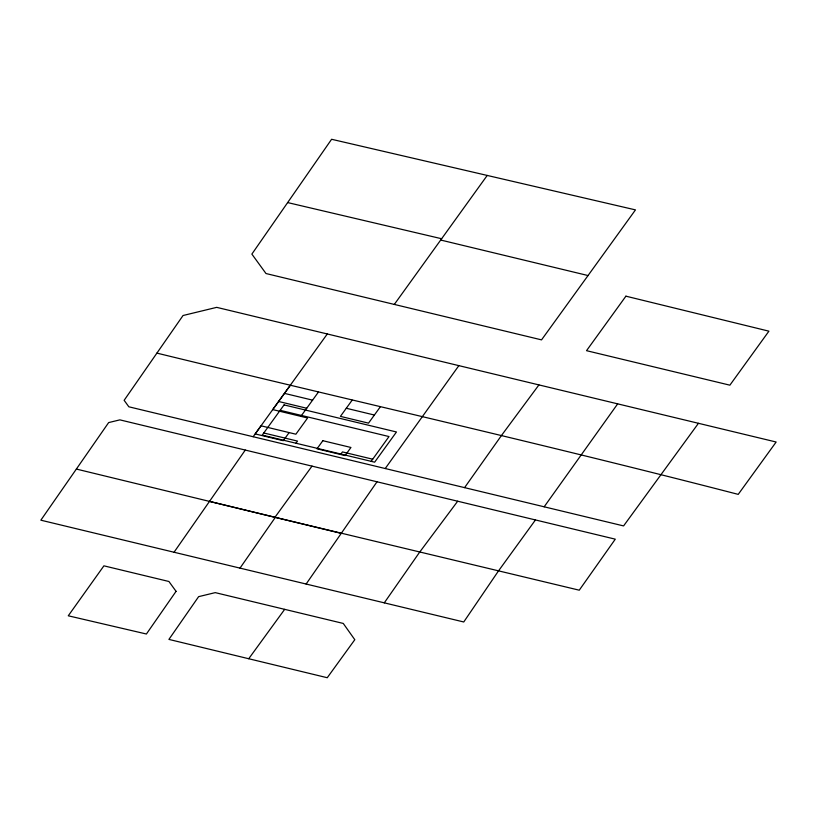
<?xml version="1.0" encoding="UTF-8"?>
<svg xmlns="http://www.w3.org/2000/svg" width="817" height="817" viewBox="0 0 817 817"><rect width="100%" height="100%" fill="white"/><g stroke="black" fill="none" stroke-linecap="round" stroke-linejoin="round"><path stroke-width="1.23" d="M306.109 584.053L377.015 481.785M156.905 353.118L124.143 400.31L128.841 406.795L623.585 525.923L698.453 423.298L776.15 442.017L738.221 494.377C545.143 444.438 350.667 400.32 156.905 353.118L183.039 315.515L216.699 307.355L698.453 423.298M239.994 568.142L275.329 517.375L579.253 590.191L615.283 539.169L119.885 419.867L108.651 422.583L40.85 520.184L174.041 552.241L245.284 450.065M174.041 552.241L384.286 602.844L419.458 552.415L457.683 501.219M464.567 487.647L501.801 435.032L538.914 384.93M458.848 365.638L385.236 468.529M544.163 506.806L617.652 403.894M394.315 304.424L487.218 175.441M371.163 461.339L389.004 436.554L280.16 410.318M253.158 436.717L327.29 333.979M290.341 385.267L272.766 409.593L307.601 417.987L295.877 434.205L261.042 425.81L255.18 433.929L283.274 440.69L289.136 432.581M300.86 416.364L318.436 392.037M295.968 443.222L297.511 441.098L263.779 432.979M352.147 400.156L340.423 416.374L368.518 423.145L380.242 406.927M340.924 454.048L342.456 451.924L372.695 459.205M588.036 275.543L541.538 339.872L265.995 273.532L251.871 254.097L331.6 139.278L635.473 209.887L588.036 275.543L440.68 240.035M312.012 466.119L274.941 517.294L209.509 501.393M535.472 519.929L498.278 571.226L463.75 621.982L384.286 602.844M248.725 658.737L327.249 677.722L354.803 639.701L343.263 623.442L215.239 592.631L198.623 596.655L168.915 639.405L248.725 658.737L284.673 609.349M287.645 202.575L441.629 238.738M284.479 393.375L312.574 400.146M346.285 408.265L374.38 415.036M278.628 401.484L306.712 408.255M76.369 469.06L341.24 533.399M176.064 591.334L146.406 634.012L68.271 615.793L103.912 565.834L168.915 581.49L176.064 591.334M284.071 404.905L262.247 435.104L374.646 462.177L396.47 431.979L284.071 404.905M322.848 440.7L316.986 448.809L345.08 455.58L350.942 447.471L322.848 440.7M625.914 296.173L586.524 350.677L729.877 385.175L768.92 331.171L625.914 296.173"/></g></svg>
